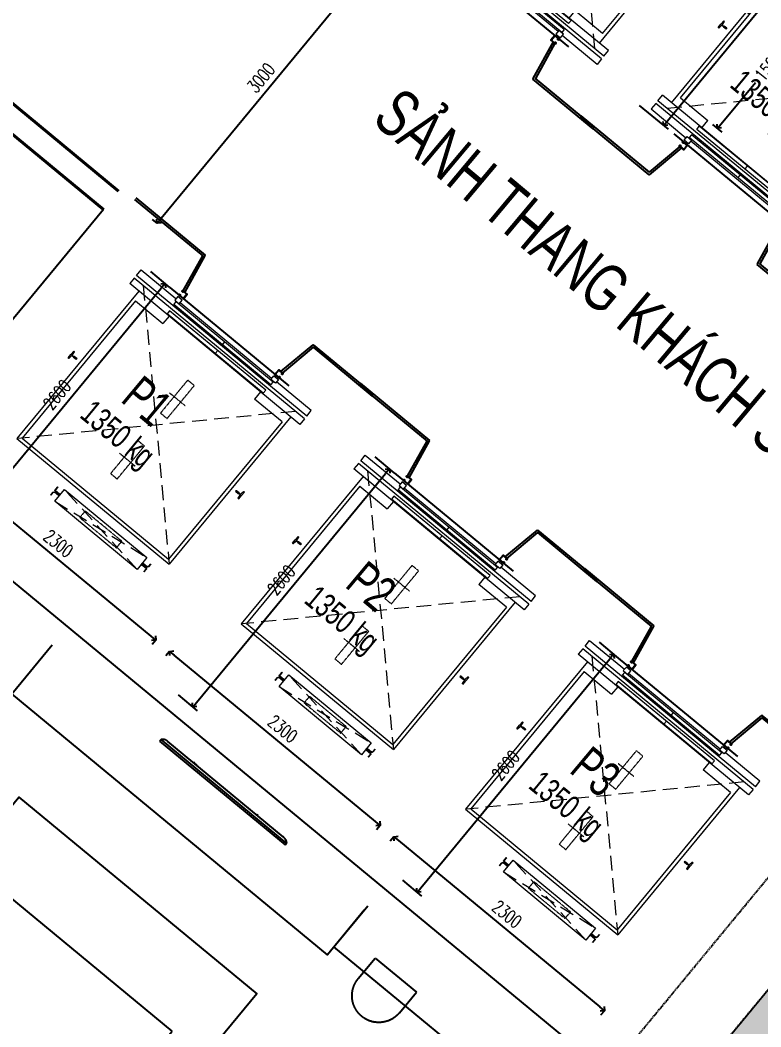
# Model space of a CAD drawing. Header units: millimetres. Extents: x -361611864 to 361244677, y -284134798 to 284403648.
# Drawn here: x -74664 to -68425, y 129588 to 138062 of the extents above; entities that cross this region are included whole.
import ezdxf
from ezdxf.enums import TextEntityAlignment as Align
from ezdxf.xclip import XClip

# ---------------------------------------------------------------- set-up
doc = ezdxf.new("R2010")
doc.units = ezdxf.units.MM
doc.header["$MEASUREMENT"] = 0
doc.header["$XCLIPFRAME"] = 0
doc.set_wipeout_variables(frame=1)
for name, pattern in [('HIDDEN', [0.375, 0.25, -0.125]), ('Xref_NT1+NT2_MBDV Cot vach_220729$0$CENTERX2', [4, 2.5, -0.5, 0.5, -0.5]), ('Xref_NT1+NT2_MBDV Cot vach_220729$0$HIDDEN', [0.375, 0.25, -0.125]), ('Xref_NT1+NT2_MBDV Cot vach_220729$0$PHANTOMX2', [5, 2.5, -0.5, 0.5, -0.5, 0.5, -0.5])]:
    doc.linetypes.add(name, pattern=pattern)
for name, color, linetype in [('A-DRAIN', 251, 'Continuous'), ('A-FURNITURE', 251, 'Continuous'), ('A-UNIT', 1, 'Continuous'), ('KT-Tuong', 1, 'Continuous'), ('Xref_NT1+NT2 Cot vach HIGH$0$KT-Text', 7, 'Continuous'), ('Xref_NT1+NT2_MBDV Cot vach_220729$0$ccu12-Thay', 7, 'Continuous'), ('Xref_NT1+NT2_MBDV Cot vach_220729$0$KT-Net manh', 139, 'Continuous'), ('Xref_NT1+NT2_MBDV Cot vach_220729$0$KT-Text', 7, 'Continuous'), ('Xref_NT1+NT2_MBDV Cot vach_220729$0$KT-Tuong', 1, 'Continuous'), ('Xref_ST_MBDV Cot vach 30.7.2022$0$KT-Text', 7, 'Continuous'), ('Xref_ST_MBDV Cot vach 30.7.2022$0$ST_MBDV Cot vach 220803$0$Xref_ST_MBDV Cot vach 30.7.2022$0$KT-Tuong', 1, 'Continuous')]:
    doc.layers.add(name, color=color, linetype=linetype)
for name, color, linetype, lineweight in [('KT-Kich thuoc', 159, 'Continuous', 18), ('KT-Net cat', 1, 'Continuous', 40), ('Xref_NT1+NT2_MBDV Cot vach_220729$0$KT-Noi that', 36, 'Continuous', 9)]:
    doc.layers.add(name, color=color, linetype=linetype, lineweight=lineweight)
doc.styles.add('Xref_NT1+NT2_MBDV Cot vach_220729$0$Arial', font='arial.ttf', dxfattribs={"width": 0.7})
doc.styles.add('Xref_NT1+NT2_MBDV Cot vach_220729$0$DIM', font='vnsimli.shx', dxfattribs={"width": 0.7})
doc.styles.add('Xref_NT1+NT2_MBDV Cot vach_220729$0$xref.N.Cot vach tang N2$0$DIM', font='vnsimli.shx', dxfattribs={"width": 0.7})
doc.dimstyles.new('Xref_NT1+NT2_MBDV Cot vach_220729$0$CCU 1-100 A1', dxfattribs={"dimscale": 100, "dimtxt": 2.2, "dimasz": 1, "dimexe": 1, "dimexo": 0, "dimgap": 1, "dimtad": 1, "dimdec": 0, "dimdsep": 46, "dimtxsty": 'Xref_NT1+NT2_MBDV Cot vach_220729$0$DIM', "dimblk1": 'Xref_NT1+NT2_MBDV Cot vach_220729$0$_ARCHTICK', "dimblk2": 'Xref_NT1+NT2_MBDV Cot vach_220729$0$_ARCHTICK', "dimsah": 1, "dimcen": 0, "dimdle": 1, "dimclrd": 256, "dimclre": 256, "dimclrt": 31, "dimadec": 0, "dimazin": 0, "dimtfac": 1, "dimtdec": 0, "dimtix": 1, "dimtmove": 2, "dimatfit": 3, "dimldrblk": 'Xref_NT1+NT2_MBDV Cot vach_220729$0$_ARCHTICK', "dimfxl": 8, "dimtolj": 1, "dimarcsym": 0})
doc.dimstyles.new('Xref_NT1+NT2_MBDV Cot vach_220729$0$xref.N.Cot vach tang N2$0$CCU 1-100 A1', dxfattribs={"dimscale": 100, "dimtxt": 2.2, "dimasz": 1, "dimexe": 1, "dimexo": 0, "dimgap": 1, "dimtad": 1, "dimdec": 0, "dimdsep": 46, "dimtxsty": 'Xref_NT1+NT2_MBDV Cot vach_220729$0$xref.N.Cot vach tang N2$0$DIM', "dimblk1": 'Xref_NT1+NT2_MBDV Cot vach_220729$0$xref.N.Cot vach tang N2$0$_ARCHTICK', "dimblk2": 'Xref_NT1+NT2_MBDV Cot vach_220729$0$xref.N.Cot vach tang N2$0$_ARCHTICK', "dimsah": 1, "dimcen": 0, "dimdle": 1, "dimclrd": 256, "dimclre": 256, "dimclrt": 31, "dimadec": 0, "dimazin": 0, "dimtfac": 1, "dimtdec": 0, "dimtix": 1, "dimtmove": 2, "dimatfit": 3, "dimldrblk": 'Xref_NT1+NT2_MBDV Cot vach_220729$0$xref.N.Cot vach tang N2$0$_ARCHTICK', "dimfxl": 8, "dimtolj": 1, "dimarcsym": 0})

# ---------------------------------------------------------------- blocks, each defined once
blk = doc.blocks.new('BEDH-1')
for p, q in [((475, 0), (-475, 0)), ((-475, 0), (-475, -1050)), ((-381.8, -27.7), (-381.8, -215.3)), ((-20.9, -27.7), (-381.8, -27.7)), ((-20.9, -169.6), (-20.9, -27.7)), ((379.8, -27.7), (52.1, -27.7)), ((52.1, -27.7), (52.1, -169.6)), ((379.8, -169.6), (379.8, -27.7)), ((475, -1050), (475, 0)), ((-162.6, -169.6), (-475, -498.4)), ((475, -169.6), (-162.6, -169.6)), ((-162.6, -169.6), (-162.6, -498.4)), ((-206.9, -215.3), (-381.8, -215.3)), ((-475, -498.4), (-162.6, -498.4)), ((-475, -1050), (475, -1050))]:
    blk.add_line(p, q)
blk = doc.blocks.new('weqwq333')
blk.add_wipeout([(790, 0), (790, 22.5), (747.1, 22.5), (747.5, 25), (747.1, 27.5), (996, 27.5), (996, 37.5), (931, 37.5), (931, 57.5), (1231.9, 57.5), (1249.7, 59.1), (1267, 63.8), (1278.5, 73.1), (1290, 82.5), (1290, 102.5), (-160, 102.5), (-160, 82.5), (-148.5, 73.1), (-137, 63.8), (-119.7, 59.1), (-101.9, 57.5), (199, 57.5), (199, 37.5), (134, 37.5), (134, 27.5), (382.9, 27.5), (382.9, 22.5), (340, 22.5), (340, 0)]).dxf.layer = 'A-DRAIN'
at = {"layer": 'A-DRAIN'}
for p, q in [((-160, 102.5), (-160, 82.5)), ((1290, 102.5), (-160, 102.5)), ((-160, 102.5), (-160, 82.5)), ((1290, 82.5), (1290, 102.5)), ((1290, 82.5), (1290, 102.5)), ((-160, 82.5), (1290, 82.5)), ((-137, 63.8), (-160, 82.5)), ((-101.9, 57.5), (1231.9, 57.5)), ((1267, 63.8), (1290, 82.5))]:
    blk.add_line(p, q, dxfattribs=at)
for points in [[(134, 37.5), (996, 37.5), (996, 27.5), (134, 27.5)], [(199, 57.5), (229, 57.5), (229, 37.5), (199, 37.5)], [(340, 22.5), (790, 22.5), (790, 0), (340, 0)], [(931, 57.5), (901, 57.5), (901, 37.5), (931, 37.5)]]:
    blk.add_lwpolyline(points, close=True, dxfattribs=at)
for centre, radius, start, end in [((-101.9, 157.5), 100, 249.44395, 270), ((390, 25), 7.5, 160.52878, 199.47122), ((390, 25), 7.5, 340.52878, 19.47122), ((740, 25), 7.5, 160.52878, 199.47122), ((740, 25), 7.5, 340.52878, 19.47122), ((1231.9, 157.5), 100, 270, 290.55605)]:
    blk.add_arc(centre, radius, start, end, dxfattribs=at)
blk = doc.blocks.new('CH1')
for p, q in [((-199.2, -400.6), (-199.2, -600.6)), ((200.8, -400.6), (200.8, -600.6)), ((-199.2, -600.6), (200.8, -600.6))]:
    blk.add_line(p, q)
blk.add_arc((0.8, -400), 200, 0.18485, 180.18485)
blk = doc.blocks.new('Hotel Module')
at = {"layer": 'A-FURNITURE', "elevation": 0}
for points in [[(199.6, -7650), (684.6, -7650), (684.8, -4200), (84.8, -4200), (85, -7650)], [(3118.3, -5150), (3118.3, -4800), (1318.3, -4800), (1318.3, -7400), (3118.3, -7400), (3118.3, -7050)]]:
    blk.add_lwpolyline(points, dxfattribs=at)
blk.add_lwpolyline([(600, -7650), (85, -7650), (85, -9800), (600, -9800)], close=True, dxfattribs=at)
at = {"layer": 'A-FURNITURE'}
for name, p, xscale, yscale, zscale, rotation in [('BEDH-1', (4115.2, -6100, 0), -2.000000000000002, 2.000000000000002, 2.000000000000002, 269.9996115246304), ('CH1', (1126.4, -8201.7, 0), 1.125005854937063, 1.125005854937063, 1.125005854937063, 270.0000001839287)]:
    blk.add_blockref(name, p, dxfattribs=dict(at, xscale=xscale, yscale=yscale, zscale=zscale, rotation=rotation))
at = {"layer": 'A-FURNITURE', "xscale": -0.9450000000000008, "yscale": 0.9450000000000008, "zscale": 0.9450000000000012, "rotation": 269.997740805419}
blk.add_blockref('weqwq333', (102.8, -6633.9, 0), dxfattribs=at)
at = {"layer": 'KT-Net cat'}
blk.add_line((85, -2500, 0), (85, -10100, 0), dxfattribs=at)
blk = doc.blocks.new('Xref_NT1+NT2_MBDV Cot vach_220729$0$xref.N.Cot vach tang N2$0$_Open90')
at = {"color": 0, "linetype": 'ByBlock', "lineweight": -2}
for p, q in [((0, 0), (-1, 0)), ((-0.5, 0.5), (0, 0)), ((0, 0), (-0.5, -0.5))]:
    blk.add_line(p, q, dxfattribs=at)
blk = doc.blocks.new('*D115')
at = {"layer": 'Defpoints', "color": 5, "transparency": 16777216}
for p, q in [((-71516.3, 131188.4), (-71548.2, 131149.8)), ((-71477.8, 131156.5), (-69781.5, 129755.6)), ((-69742.9, 129723.8), (-69774.8, 129685.2))]:
    blk.add_line(p, q, dxfattribs=at)
at = {"layer": 'Defpoints', "color": 0, "transparency": 16777216}
for p in [(-71516.3, 131188.4, 0), (-69742.9, 129723.8, 0), (-69742.9, 129723.8)]:
    blk.add_point(p, dxfattribs=at)
at = {"layer": 'Defpoints', "color": 5, "transparency": 16777216, "xscale": 50, "yscale": 50, "zscale": 50}
for p, rotation in [((-71516.3, 131188.4), 140.448826736615), ((-69742.9, 129723.8), 320.448826736615)]:
    blk.add_blockref('Xref_NT1+NT2_MBDV Cot vach_220729$0$xref.N.Cot vach tang N2$0$_Open90', p, dxfattribs=dict(at, rotation=rotation))
at = {"layer": 'Defpoints', "color": 5, "transparency": 16777216, "insert": (-70562.8, 130537), "char_height": 110, "attachment_point": 5, "rotation": 320.44883, "style": 'Xref_NT1+NT2_MBDV Cot vach_220729$0$xref.N.Cot vach tang N2$0$DIM'}
blk.add_mtext('\\A1;2300', dxfattribs=at)
blk = doc.blocks.new('Xref_NT1+NT2_MBDV Cot vach_220729$0$xref.N.Cot vach tang N2$0$_ARCHTICK')
at = {"color": 0, "linetype": 'ByBlock', "const_width": 0.15}
blk.add_lwpolyline([(-0.5, -0.5), (0.5, 0.5)], dxfattribs=at)
blk = doc.blocks.new('*D116')
at = {"layer": 'Defpoints', "color": 5, "transparency": 16777216}
for p, q in [((-73405.4, 132748.4), (-73437.3, 132709.9)), ((-71670.6, 131315.7), (-73366.9, 132716.6)), ((-71632, 131283.9), (-71663.8, 131245.3))]:
    blk.add_line(p, q, dxfattribs=at)
at = {"layer": 'Defpoints', "color": 0, "transparency": 16777216}
for p in [(-73405.4, 132748.4, 0), (-73405.4, 132748.4), (-71632, 131283.9, 0)]:
    blk.add_point(p, dxfattribs=at)
at = {"layer": 'Defpoints', "color": 5, "transparency": 16777216, "xscale": 50, "yscale": 50, "zscale": 50}
for p, rotation in [((-73405.4, 132748.4), 140.4488267372095), ((-71632, 131283.9), 320.4488267372095)]:
    blk.add_blockref('Xref_NT1+NT2_MBDV Cot vach_220729$0$xref.N.Cot vach tang N2$0$_Open90', p, dxfattribs=dict(at, rotation=rotation))
at = {"layer": 'Defpoints', "color": 5, "transparency": 16777216, "insert": (-72451.9, 132097.1), "char_height": 110, "attachment_point": 5, "rotation": 320.44883, "style": 'Xref_NT1+NT2_MBDV Cot vach_220729$0$xref.N.Cot vach tang N2$0$DIM'}
blk.add_mtext('\\A1;2300', dxfattribs=at)
blk = doc.blocks.new('*D117')
at = {"layer": 'Defpoints', "color": 5, "transparency": 16777216}
for p, q in [((-75294.5, 134308.5), (-75326.4, 134270)), ((-73559.6, 132875.8), (-75256, 134276.7)), ((-73521.1, 132844), (-73552.9, 132805.4))]:
    blk.add_line(p, q, dxfattribs=at)
at = {"layer": 'Defpoints', "color": 0, "transparency": 16777216}
for p in [(-75294.5, 134308.5, 0), (-75294.5, 134308.5), (-73521.1, 132844, 0)]:
    blk.add_point(p, dxfattribs=at)
at = {"layer": 'Defpoints', "color": 5, "transparency": 16777216, "xscale": 50, "yscale": 50, "zscale": 50}
for p, rotation in [((-75294.5, 134308.5), 140.4488267357291), ((-73521.1, 132844), 320.4488267357291)]:
    blk.add_blockref('Xref_NT1+NT2_MBDV Cot vach_220729$0$xref.N.Cot vach tang N2$0$_Open90', p, dxfattribs=dict(at, rotation=rotation))
at = {"layer": 'Defpoints', "color": 5, "transparency": 16777216, "insert": (-74340.9, 133657.2), "char_height": 110, "attachment_point": 5, "rotation": 320.44883, "style": 'Xref_NT1+NT2_MBDV Cot vach_220729$0$xref.N.Cot vach tang N2$0$DIM'}
blk.add_mtext('\\A1;2300', dxfattribs=at)
blk = doc.blocks.new('*D118')
at = {"layer": 'Defpoints', "color": 5, "transparency": 16777216}
for p, q in [((-69788, 132825.9), (-69626.7, 132692.7)), ((-71289, 130758.4), (-69697.1, 132686)), ((-71443.6, 130821.2), (-71282.3, 130688))]:
    blk.add_line(p, q, dxfattribs=at)
at = {"layer": 'Defpoints', "color": 0, "transparency": 16777216}
for p in [(-69788, 132825.9, 0), (-69665.3, 132724.6), (-71443.6, 130821.2, 0)]:
    blk.add_point(p, dxfattribs=at)
at = {"layer": 'Defpoints', "color": 5, "transparency": 16777216, "xscale": 50, "yscale": 50, "zscale": 50}
for p, rotation in [((-69665.3, 132724.6), 50.44882673717395), ((-71320.8, 130719.8), 230.4488267371739)]:
    blk.add_blockref('Xref_NT1+NT2_MBDV Cot vach_220729$0$xref.N.Cot vach tang N2$0$_Open90', p, dxfattribs=dict(at, rotation=rotation))
at = {"layer": 'Defpoints', "color": 5, "transparency": 16777216, "insert": (-70574, 131789), "char_height": 110, "attachment_point": 5, "rotation": 50.44883, "style": 'Xref_NT1+NT2_MBDV Cot vach_220729$0$xref.N.Cot vach tang N2$0$DIM'}
blk.add_mtext('\\A1;2600', dxfattribs=at)
blk = doc.blocks.new('*D119')
at = {"layer": 'Defpoints', "color": 5, "transparency": 16777216}
for p, q in [((-71677.1, 134386), (-71515.8, 134252.8)), ((-73178.1, 132318.4), (-71586.2, 134246.1)), ((-73332.7, 132381.3), (-73171.4, 132248.1))]:
    blk.add_line(p, q, dxfattribs=at)
at = {"layer": 'Defpoints', "color": 0, "transparency": 16777216}
for p in [(-71677.1, 134386, 0), (-71554.3, 134284.6), (-73332.7, 132381.3, 0)]:
    blk.add_point(p, dxfattribs=at)
at = {"layer": 'Defpoints', "color": 5, "transparency": 16777216, "xscale": 50, "yscale": 50, "zscale": 50}
for p, rotation in [((-71554.3, 134284.6), 50.44882673717395), ((-73209.9, 132279.9), 230.4488267371739)]:
    blk.add_blockref('Xref_NT1+NT2_MBDV Cot vach_220729$0$xref.N.Cot vach tang N2$0$_Open90', p, dxfattribs=dict(at, rotation=rotation))
at = {"layer": 'Defpoints', "color": 5, "transparency": 16777216, "insert": (-72463.1, 133349.1), "char_height": 110, "attachment_point": 5, "rotation": 50.44883, "style": 'Xref_NT1+NT2_MBDV Cot vach_220729$0$xref.N.Cot vach tang N2$0$DIM'}
blk.add_mtext('\\A1;2600', dxfattribs=at)
blk = doc.blocks.new('*D120')
at = {"layer": 'Defpoints', "color": 5, "transparency": 16777216}
for p, q in [((-73566.2, 135946.1, 0), (-73404.9, 135812.9, 0)), ((-75067.2, 133878.5, 0), (-73475.3, 135806.2, 0)), ((-75221.8, 133941.4, 0), (-75060.5, 133808.1, 0))]:
    blk.add_line(p, q, dxfattribs=at)
at = {"layer": 'Defpoints', "color": 0, "transparency": 16777216}
for p in [(-73566.2, 135946.1, 0), (-73443.4, 135844.7, 0), (-75221.8, 133941.4)]:
    blk.add_point(p, dxfattribs=at)
at = {"layer": 'Defpoints', "color": 5, "transparency": 16777216, "xscale": 50, "yscale": 50, "zscale": 50}
for p, rotation in [((-73443.4, 135844.7, 0), 50.44882673717395), ((-75099, 133840, 0), 230.4488267371739)]:
    blk.add_blockref('Xref_NT1+NT2_MBDV Cot vach_220729$0$xref.N.Cot vach tang N2$0$_Open90', p, dxfattribs=dict(at, rotation=rotation))
at = {"layer": 'Defpoints', "color": 5, "transparency": 16777216, "insert": (-74352.2, 134909.2, 0), "char_height": 110, "attachment_point": 5, "rotation": 50.44883, "style": 'Xref_NT1+NT2_MBDV Cot vach_220729$0$xref.N.Cot vach tang N2$0$DIM'}
blk.add_mtext('\\A1;2600', dxfattribs=at)
blk = doc.blocks.new('*D125')
at = {"layer": 'Defpoints', "color": 5, "transparency": 16777216}
for p, q in [((-67793.8, 139349.7, 0), (-67549.6, 139148, 0)), ((-69211.9, 137213.7, 0), (-67620, 139141.3, 0)), ((-69449.4, 137344.9, 0), (-69205.2, 137143.3, 0))]:
    blk.add_line(p, q, dxfattribs=at)
at = {"layer": 'Defpoints', "color": 0, "transparency": 16777216}
for p in [(-67793.8, 139349.7, 0), (-67588.2, 139179.8, 0), (-69449.4, 137344.9, 0)]:
    blk.add_point(p, dxfattribs=at)
at = {"layer": 'Defpoints', "color": 5, "transparency": 16777216, "xscale": 50, "yscale": 50, "zscale": 50}
for p, rotation in [((-67588.2, 139179.8, 0), 50.44882673722086), ((-69243.8, 137175.1, 0), 230.4488267372209)]:
    blk.add_blockref('Xref_NT1+NT2_MBDV Cot vach_220729$0$xref.N.Cot vach tang N2$0$_Open90', p, dxfattribs=dict(at, rotation=rotation))
at = {"layer": 'Defpoints', "color": 5, "transparency": 16777216, "insert": (-68496.9, 138244.3, 0), "char_height": 110, "attachment_point": 5, "rotation": 50.44883, "style": 'Xref_NT1+NT2_MBDV Cot vach_220729$0$xref.N.Cot vach tang N2$0$DIM'}
blk.add_mtext('\\A1;2600', dxfattribs=at)
blk = doc.blocks.new('Xref_NT1+NT2_MBDV Cot vach_220729$0$_Open90')
at = {"color": 0, "linetype": 'ByBlock', "lineweight": -2}
for p, q in [((0, 0), (-1, 0)), ((-0.5, 0.5), (0, 0)), ((0, 0), (-0.5, -0.5))]:
    blk.add_line(p, q, dxfattribs=at)
blk = doc.blocks.new('*D106')
at = {"layer": 'Defpoints', "color": 5, "transparency": 16777216}
for p, q in [((2154, 2626.2), (2047.1, 2714.5)), ((2053.8, 2644.1), (1677, 2187.8)), ((1162.3, 1564.6), (1449.9, 1912.8)), ((1170.3, 1493.2), (1091.9, 1557.9))]:
    blk.add_line(p, q, dxfattribs=at)
at = {"layer": 'Defpoints', "color": 0, "transparency": 16777216}
for p in [(2154, 2626.2, 0), (1130.5, 1526.1), (1170.3, 1493.2, 0)]:
    blk.add_point(p, dxfattribs=at)
at = {"layer": 'Defpoints', "color": 5, "transparency": 16777216, "xscale": 50, "yscale": 50, "zscale": 50}
for p, rotation in [((2085.6, 2682.6), 50.44882673748346), ((1130.5, 1526.1), 230.4488267374834)]:
    blk.add_blockref('Xref_NT1+NT2_MBDV Cot vach_220729$0$_Open90', p, dxfattribs=dict(at, rotation=rotation))
at = {"layer": 'Defpoints', "color": 5, "transparency": 16777216, "insert": (1563.4, 2050.3), "char_height": 110, "attachment_point": 5, "rotation": 50.44883, "style": 'Xref_NT1+NT2_MBDV Cot vach_220729$0$DIM'}
blk.add_mtext('\\A1;1500', dxfattribs=at)
blk = doc.blocks.new('Xref_NT1+NT2_MBDV Cot vach_220729$0$_ARCHTICK')
at = {"color": 0, "linetype": 'ByBlock', "const_width": 0.15}
blk.add_lwpolyline([(-0.5, -0.5), (0.5, 0.5)], dxfattribs=at)
blk = doc.blocks.new('*D107')
at = {"layer": 'Defpoints', "color": 5, "transparency": 16777216}
for p, q in [((1679.1, 2825.1), (1602, 2731.7)), ((1672.4, 2738.4), (2113.2, 2374.4)), ((2829, 1783.3), (2388.2, 2147.3)), ((2912.8, 1806.2), (2835.7, 1712.9))]:
    blk.add_line(p, q, dxfattribs=at)
at = {"layer": 'Defpoints', "color": 0, "transparency": 16777216}
for p in [(1679.1, 2825.1, 0), (2912.8, 1806.2, 0), (2867.5, 1751.4)]:
    blk.add_point(p, dxfattribs=at)
at = {"layer": 'Defpoints', "color": 5, "transparency": 16777216, "xscale": 50, "yscale": 50, "zscale": 50}
for p, rotation in [((1633.8, 2770.2), 140.4488267374835), ((2867.5, 1751.4), 320.4488267374835)]:
    blk.add_blockref('Xref_NT1+NT2_MBDV Cot vach_220729$0$_Open90', p, dxfattribs=dict(at, rotation=rotation))
at = {"layer": 'Defpoints', "color": 5, "transparency": 16777216, "insert": (2250.7, 2260.8), "char_height": 110, "attachment_point": 5, "rotation": 320.44883, "style": 'Xref_NT1+NT2_MBDV Cot vach_220729$0$DIM'}
blk.add_mtext('\\A1;1600', dxfattribs=at)
blk = doc.blocks.new('*D158')
at = {"layer": 'Defpoints', "color": 5, "transparency": 16777216}
for p, q in [((-71598.7, 138666), (-71637.3, 138697.8)), ((-71630.5, 138627.4), (-73477.2, 136391.4)), ((-73509, 136352.8), (-73547.6, 136384.6))]:
    blk.add_line(p, q, dxfattribs=at)
at = {"layer": 'Defpoints', "color": 0, "transparency": 16777216}
for p in [(-71598.7, 138666, 0), (-73509, 136352.8, 0), (-73509, 136352.8)]:
    blk.add_point(p, dxfattribs=at)
at = {"layer": 'Defpoints', "color": 5, "transparency": 16777216, "xscale": 50, "yscale": 50, "zscale": 50}
for p, rotation in [((-71598.7, 138666), 50.448826737216), ((-73509, 136352.8), 230.448826737216)]:
    blk.add_blockref('Xref_NT1+NT2_MBDV Cot vach_220729$0$xref.N.Cot vach tang N2$0$_Open90', p, dxfattribs=dict(at, rotation=rotation))
at = {"layer": 'Defpoints', "color": 5, "transparency": 16777216, "insert": (-72634.8, 137576.2), "char_height": 110, "attachment_point": 5, "rotation": 50.44883, "style": 'Xref_NT1+NT2_MBDV Cot vach_220729$0$xref.N.Cot vach tang N2$0$DIM'}
blk.add_mtext('\\A1;3000', dxfattribs=at)
blk = doc.blocks.new('STTT')
at = {"layer": 'Xref_NT1+NT2_MBDV Cot vach_220729$0$KT-Text', "style": 'Xref_NT1+NT2_MBDV Cot vach_220729$0$Arial', "width": 0.7}
for p in [(-84042.5, 98363.8, 0), (-89516.6, 95582.8, 0), (-87627.5, 94022.8, 0), (-85738.4, 92462.7, 0)]:
    blk.add_text('1350 kg', height=200, rotation=320.44883, dxfattribs=at).set_placement(p, align=Align.CENTER)
at = {"layer": 'Xref_NT1+NT2_MBDV Cot vach_220729$0$KT-Text', "extrusion": (2.27976e-08, 7.84266e-08, 1), "style": 'Xref_NT1+NT2_MBDV Cot vach_220729$0$Arial', "oblique": 360, "width": 0.7}
for s, p in [('P1', (-89303.5, 95821.6, 0)), ('P2', (-87414.4, 94261.5)), ('P3', (-85525.3, 92701.4))]:
    blk.add_text(s, height=300, rotation=320, dxfattribs=at).set_placement(p, align=Align.CENTER)
blk = doc.blocks.new('STTT2')
at = {"layer": 'Xref_ST_MBDV Cot vach 30.7.2022$0$KT-Text'}
blk.add_blockref('STTT', (0, 0), dxfattribs=at)
blk = doc.blocks.new('ĂERWER')
at = {"layer": 'Xref_ST_MBDV Cot vach 30.7.2022$0$KT-Text'}
blk.add_blockref('STTT2', (0, 0), dxfattribs=at)
blk = doc.blocks.new('trucktnuoctang36')
at = {"layer": 'KT-Net cat'}
for p, q in [((-2190.6, -1066.3, 0), (-494.3, -2467.2, 0)), ((-2163.7, -1347.8, 0), (-621.6, -2621.4, 0))]:
    blk.add_line(p, q, dxfattribs=at)
at = {"layer": 'KT-Tuong', "ltscale": 0.5}
blk.add_line((-621.6, -2621.4, 0), (-2468.1, -4857.3, 0), dxfattribs=at)
at = {"layer": 'KT-Tuong'}
blk.add_line((3621.8, -9887.2, 0), (-4164.7, -3456.8, 0), dxfattribs=at)
blk = doc.blocks.new('A$C4DAF2025')
at = {"layer": 'Xref_NT1+NT2_MBDV Cot vach_220729$0$KT-Net manh'}
for p, q in [((-31.8, 1617, 0), (552.4, 1134.5, 0)), ((-20.4, 1630.9, 0), (554.5, 1156.1, 0)), ((762.6, 1479.7, 0), (1765, 651.9, 0)), ((813.5, 1372.8, 0), (554.5, 1156.1, 0)), ((827.7, 1361.1, 0), (556.7, 1134.9, 0)), ((552.4, 1134.5, 0), (554.3, 1136.8, 0)), ((554.3, 1136.8, 0), (556.7, 1134.9, 0)), ((1636.2, 693.4, 0), (1465.3, 384.5, 0)), ((1650.4, 681.7, 0), (1486.6, 386.4, 0)), ((1467.6, 382.6, 0), (1465.3, 384.5, 0)), ((1465.7, 380.3, 0), (1467.6, 382.6, 0)), ((1972.9, -38.6, 0), (1465.7, 380.3, 0)), ((1984.4, -24.7, 0), (1486.6, 386.4, 0))]:
    blk.add_line(p, q, dxfattribs=at)
at = {"layer": 'Xref_NT1+NT2_MBDV Cot vach_220729$0$KT-Net manh', "ltscale": 2, "elevation": 0}
for points in [[(833.3, 1408.3), (839.7, 1416), (878.3, 1384.2), (846.4, 1345.7), (807.9, 1377.5), (814.2, 1385.2), (821.9, 1378.8), (820.9, 1377.6), (814.4, 1382.9), (810.1, 1377.7), (846.2, 1347.9), (876, 1384), (839.9, 1413.8), (835.6, 1408.5), (842.1, 1403.2), (841, 1402)], [(1681.5, 707.9), (1687.9, 715.6), (1649.3, 747.4), (1617.5, 708.9), (1656, 677), (1662.4, 684.8), (1654.7, 691.1), (1653.7, 689.9), (1660.1, 684.5), (1655.8, 679.3), (1619.7, 709.1), (1649.5, 745.2), (1685.6, 715.4), (1681.3, 710.1), (1674.8, 715.5), (1673.8, 714.3)]]:
    blk.add_lwpolyline(points, close=True, dxfattribs=at)
at = {"layer": 'Xref_NT1+NT2_MBDV Cot vach_220729$0$KT-Net manh', "const_width": 2, "elevation": 0}
for points in [[(554.3, 1136.8), (554.5, 1156.1)], [(1467.6, 382.6), (1486.6, 386.4)]]:
    blk.add_lwpolyline(points, dxfattribs=at)
at = {"layer": 'Xref_NT1+NT2_MBDV Cot vach_220729$0$KT-Noi that', "linetype": 'Continuous', "ltscale": 2}
for p, q in [((744, 1741.5), (1769.2, 2982.9)), ((1769.2, 2982.9), (3050.7, 1924.6)), ((818.9, 1783.4), (1774, 2940)), ((1774, 2940), (3007.7, 1921.2)), ((2025.5, 683.2), (3050.7, 1924.6)), ((2052.6, 764.6), (3007.7, 1921.2)), ((629.5, 1758.3), (667.7, 1804.5)), ((2101.9, 620.1), (667.7, 1804.5)), ((818.9, 1783.4), (1050.2, 1592.4)), ((610.4, 1735.1), (572.2, 1688.9)), ((2044.5, 550.7), (610.4, 1735.1)), ((2063.6, 573.9), (629.5, 1758.3)), ((572.2, 1688.9), (865.2, 1446.9)), ((955.8, 1517.3), (977.4, 1543.5)), ((1787, 874.9), (977.4, 1543.5)), ((999.2, 1530.7), (1050.2, 1592.4)), ((911.8, 1471.9), (892.5, 1448.6)), ((1709.9, 773.6), (892.5, 1448.6)), ((1729.1, 797), (911.8, 1471.9)), ((1765.4, 848.7), (955.8, 1517.3)), ((1678, 782.1), (906.9, 1418.9)), ((1382.2, 1209.2), (1360.6, 1183)), ((1320.5, 1134.4), (1301.2, 1111.1)), ((1770.3, 893.9), (1821.2, 955.6)), ((2052.6, 764.6), (1821.2, 955.6)), ((1765.4, 848.7), (1787, 874.9)), ((1729.1, 797), (1709.9, 773.6)), ((2006.3, 504.5), (1713.3, 746.4)), ((2063.6, 573.9), (2101.9, 620.1)), ((2044.5, 550.7), (2006.3, 504.5))]:
    blk.add_line(p, q, dxfattribs=at)
at = {"layer": 'Xref_NT1+NT2_MBDV Cot vach_220729$0$KT-Noi that', "linetype": 'Xref_NT1+NT2_MBDV Cot vach_220729$0$HIDDEN', "ltscale": 500}
for p, q in [((1987.3, 636.9), (1769.2, 2982.9)), ((2347.7, 2771), (2958.9, 2097.7)), ((3041.7, 2197.9), (2265, 2670.7)), ((705.8, 1695.2), (3050.7, 1924.6))]:
    blk.add_line(p, q, dxfattribs=at)
at = {"layer": 'Xref_NT1+NT2_MBDV Cot vach_220729$0$KT-Noi that', "linetype": 'Continuous'}
for p, q in [((2232.4, 2725.5), (2250.9, 2748)), ((2234.9, 2723.5), (2232.4, 2725.5)), ((2234.9, 2723.5), (2253.4, 2745.9)), ((2296.3, 2718.5), (2262.1, 2746.8)), ((2298.4, 2721), (2264.1, 2749.2)), ((2287.8, 2792.6), (2269.3, 2770.2)), ((2304.8, 2728.7), (2270.5, 2756.9)), ((2290.3, 2790.6), (2271.7, 2768.1)), ((2306.8, 2731.1), (2272.6, 2759.4)), ((2290.3, 2790.6), (2287.8, 2792.6)), ((2305.2, 2724.4), (2302.6, 2721.4)), ((2307.6, 2722.4), (2305.1, 2719.3)), ((1135.8, 2374.4), (1159.6, 2403.4)), ((1139.6, 2371.3), (1135.8, 2374.4)), ((1143.8, 2371.7), (1165, 2392.4)), ((1183.5, 2432.3), (1159.6, 2403.4)), ((1179.8, 2384), (1169.2, 2392.8)), ((1187.8, 2424.9), (1171.4, 2400.2)), ((1182.4, 2387.2), (1171.8, 2396)), ((1203.5, 2360.7), (1181.1, 2379.1)), ((1187.4, 2429.1), (1183.5, 2432.3)), ((1209.9, 2368.4), (1187.5, 2386.8)), ((1204.9, 2360.8), (1207.4, 2363.9)), ((1210, 2367), (1207.4, 2363.9)), ((3001.6, 2149.3), (2999, 2146.2)), ((2999.9, 2137.5), (3034.1, 2109.2)), ((3004, 2147.3), (3001.5, 2144.2)), ((3001.9, 2140), (3036.1, 2111.7)), ((3008.3, 2147.7), (3042.5, 2119.4)), ((3010.3, 2150.1), (3044.5, 2121.9)), ((3071.8, 2145.1), (3053.3, 2122.7)), ((3074.3, 2143.1), (3055.7, 2120.7)), ((3016.4, 2078.1), (3034.9, 2100.5)), ((3018.9, 2076), (3037.4, 2098.5)), ((2546.5, 1252.8), (2549.1, 1255.9)), ((2546.7, 1251.4), (2569, 1232.9)), ((2551.6, 1259), (2549.1, 1255.9)), ((2553, 1259.1), (2575.4, 1240.7)), ((2568.8, 1194.9), (2585.1, 1219.6)), ((2569.2, 1190.7), (2573, 1187.5)), ((2573, 1187.5), (2596.9, 1216.4)), ((2574.1, 1232.6), (2584.7, 1223.8)), ((2576.7, 1235.8), (2587.3, 1227)), ((2612.7, 1248.1), (2591.6, 1227.4)), ((2620.8, 1245.3), (2596.9, 1216.4)), ((2616.9, 1248.5), (2620.8, 1245.3))]:
    blk.add_line(p, q, dxfattribs=at)
at = {"layer": 'Xref_NT1+NT2_MBDV Cot vach_220729$0$KT-Noi that', "linetype": 'Xref_NT1+NT2_MBDV Cot vach_220729$0$CENTERX2'}
for p, q in [((2053.9, 2157.7), (2184.5, 2049.8)), ((1633.7, 1648.8), (1764.2, 1540.9))]:
    blk.add_line(p, q, dxfattribs=at)
at = {"layer": 'Xref_NT1+NT2_MBDV Cot vach_220729$0$KT-Noi that', "linetype": 'Continuous', "ltscale": 2}
for points in [[(2347.7, 2771), (2265, 2670.7), (2958.9, 2097.7), (3041.7, 2197.9)], [(849.3, 1427.6), (874.7, 1458.4), (913.3, 1426.6), (887.8, 1395.8)], [(1697.4, 727.2), (1722.9, 758), (1684.3, 789.8), (1658.9, 759)]]:
    blk.add_lwpolyline(points, close=True, dxfattribs=at)
at = {"layer": 'Xref_NT1+NT2_MBDV Cot vach_220729$0$KT-Noi that', "linetype": 'Xref_NT1+NT2_MBDV Cot vach_220729$0$PHANTOMX2'}
for points in [[(2522, 2589.4), (2830.5, 2334.7), (2784.6, 2279.2), (2476.2, 2533.9)], [(2207.1, 2264.6), (2262.6, 2218.8), (2033.4, 1941.2), (1977.9, 1987)], [(1786.8, 1755.7), (1842.3, 1709.9), (1613.1, 1432.3), (1557.6, 1478.1)]]:
    blk.add_lwpolyline(points, close=True, dxfattribs=at)
at = {"layer": 'Xref_NT1+NT2_MBDV Cot vach_220729$0$KT-Noi that', "linetype": 'Continuous'}
for centre, radius, start, end in [((2258.2, 2742), 9.4, 50.44883, 140.44883), ((2258.2, 2742), 6.2, 50.44883, 140.44883), ((2276.5, 2764.2), 9.4, 140.44883, 230.44883), ((2276.5, 2764.2), 6.2, 140.44883, 230.44883), ((2300.3, 2723.3), 6.2, 230.44883, 320.44883), ((2300.3, 2723.3), 3, 230.44883, 320.44883), ((2302.8, 2726.4), 3, 320.44883, 50.44883), ((2302.8, 2726.4), 6.2, 320.44883, 50.44883), ((1167.3, 2390.5), 3, 50.44883, 140.44883), ((1173.7, 2398.3), 3, 140.44883, 230.44883), ((1176, 2380.4), 5.25, 346.11855, 43.76611), ((1185.3, 2391.6), 5.25, 237.13154, 294.77911), ((1185.5, 2426.8), 3, 320.44883, 50.44883), ((1141.5, 2373.6), 3, 230.44883, 320.44883), ((1204.1, 2361.4), 1, 230.44883, 320.44883), ((1209.2, 2367.6), 1, 320.44883, 50.44883), ((3003.8, 2142.3), 6.2, 140.44883, 230.44883), ((3003.8, 2142.3), 3, 140.44883, 230.44883), ((3006.4, 2145.4), 6.2, 50.44883, 140.44883), ((3006.4, 2145.4), 3, 50.44883, 140.44883), ((3048.5, 2126.7), 9.4, 230.44883, 320.44883), ((3048.5, 2126.7), 6.2, 230.44883, 320.44883), ((3030.1, 2104.4), 6.2, 320.44883, 50.44883), ((3030.1, 2104.4), 9.4, 320.44883, 50.44883), ((2547.3, 1252.2), 1, 140.44883, 230.44883), ((2552.4, 1258.3), 1, 50.44883, 140.44883), ((2571.1, 1193), 3, 140.44883, 230.44883), ((2571.2, 1228.2), 5.25, 57.13154, 114.77911), ((2580.5, 1239.4), 5.25, 166.11855, 223.76611), ((2582.8, 1221.5), 3, 320.44883, 50.44883), ((2589.2, 1229.3), 3, 230.44883, 320.44883), ((2615, 1246.2), 3, 50.44883, 140.44883)]:
    blk.add_arc(centre, radius, start, end, dxfattribs=at)
at = {"layer": 'Defpoints', "color": 5}
for base, p1, p2, angle, picture, middle in [((2867.5, 1751.4, 0), (1679.1, 2825.1), (2912.8, 1806.2), 140.44883, '*D107', (2250.7, 2260.8, 0)), ((1130.5, 1526.1, 0), (2154, 2626.2), (1170.3, 1493.2), 230.44883, '*D106', (1563.4, 2050.3, 0))]:
    dim = blk.add_linear_dim(base=base, p1=p1, p2=p2, angle=angle, dimstyle='Xref_NT1+NT2_MBDV Cot vach_220729$0$CCU 1-100 A1', override={"dimscale": 50, "dimblk1": 'Xref_NT1+NT2_MBDV Cot vach_220729$0$_Open90', "dimblk2": 'Xref_NT1+NT2_MBDV Cot vach_220729$0$_Open90', "dimclrd": 5, "dimclre": 5, "dimclrt": 5, "dimlwd": 65535, "dimlwe": 65535}, dxfattribs=at)
    dim.commit()
    dim.dimension.update_dxf_attribs({"geometry": picture, "text_midpoint": middle, "dimtype": 128})

msp = doc.modelspace()

# ---------------------------------------------------------------- linework, layer by layer
at = {"layer": 'Xref_NT1+NT2_MBDV Cot vach_220729$0$KT-Tuong', "ltscale": 0.5}
for p, q in [((-73836.7, 136623.4, 0), (-75376.9, 137896)), ((-73963.8, 136469.6, 0), (-75504.3, 137741.8, 0))]:
    msp.add_line(p, q, dxfattribs=at)

# ---------------------------------------------------------------- block references
at = {"layer": 'Xref_ST_MBDV Cot vach 30.7.2022$0$ST_MBDV Cot vach 220803$0$Xref_ST_MBDV Cot vach 30.7.2022$0$KT-Tuong'}
for p in [(-71810.8, 137185.5, 0), (-69921.7, 135625.4, 0)]:
    msp.add_blockref('A$C4DAF2025', p, dxfattribs=at)

# ---------------------------------------------------------------- texts
at = {"layer": 'Xref_NT1+NT2_MBDV Cot vach_220729$0$KT-Text', "extrusion": (-2.60739e-08, 7.73991e-08, 1), "style": 'Xref_NT1+NT2_MBDV Cot vach_220729$0$Arial', "width": 0.7}
msp.add_text('SẢNH THANG KHÁCH SẠN', height=400, rotation=320, dxfattribs=at).set_placement((-69813, 135617.5, 0), align=Align.CENTER)

# ---------------------------------------------------------------- dimensions: what is measured, and where the dimension line sits
at = {"layer": 'Defpoints', "color": 5}
for p1, p2, distance, picture, middle in [((-69449.4, 137344.9, 0), (-67793.8, 139349.7, 0), -266.7, '*D125', (-68496.9, 138244.3, 0)), ((-71598.7, 138666, 0), (-73509, 136352.8, 0), 0, '*D158', (-72634.8, 137576.2))]:
    dim = msp.add_aligned_dim(p1=p1, p2=p2, distance=distance, dimstyle='Xref_NT1+NT2_MBDV Cot vach_220729$0$xref.N.Cot vach tang N2$0$CCU 1-100 A1', override={"dimscale": 50, "dimblk1": 'Xref_NT1+NT2_MBDV Cot vach_220729$0$xref.N.Cot vach tang N2$0$_Open90', "dimblk2": 'Xref_NT1+NT2_MBDV Cot vach_220729$0$xref.N.Cot vach tang N2$0$_Open90', "dimclrd": 5, "dimclre": 5, "dimclrt": 5, "dimlwd": 65535, "dimlwe": 65535}, dxfattribs=at)
    dim.commit()
    dim.dimension.update_dxf_attribs({"geometry": picture, "text_midpoint": middle})

# ---------------------------------------------------------------- next in the draw order: block references
at = {"layer": 'A-UNIT'}
ref = msp.add_blockref('Hotel Module', (-77537.2, 135594.3, 0), dxfattribs=dict(at, xscale=-1, rotation=50.44892514172822))
XClip(ref).set_block_clipping_path([(4200.2414673649, 5.004434917), (149.695813328, 4.9974291417), (150.1859351182, -10698.5317958795), (4199.6617392812, -10699.2601099484)])

# ---------------------------------------------------------------- next in the draw order: hatches: boundary and pattern name
at = {"layer": 'KT-Kich thuoc', "true_color": 0x20af0d}
h = msp.add_hatch(dxfattribs=at)
h.set_pattern_fill('CROSS', color=84, scale=1000)
edge = h.paths.add_edge_path()
edge.add_line((-27841.7, 187198.4), (-25783.3, 194482.1))
edge.add_arc((-21472.1, 193263.7), 4480, 142.86855, 164.2191, ccw=False)
edge.add_line((-25043.8, 195968.1), (-25339.7, 196051.7))
edge.add_line((-25339.7, 196051.7), (-26090.9, 196263.9))
edge.add_line((-26090.9, 196263.9), (-38906.7, 185379.8))
edge.add_arc((-36226.1, 181786.4), 4483.1, 126.72199, 164.45795)
edge.add_line((-40545.3, 182987.6), (-46258.3, 162606.7))
edge.add_arc((-51423.2, 163929.6), 5331.6, 337.80778, 345.63349, ccw=False)
edge.add_line((-46486.5, 161915.7), (-35837.6, 158906.6))
edge.add_line((-35837.6, 158906.6), (-35728.7, 159292.1))
edge.add_line((-35728.7, 159292.1), (-30995.8, 176035.3))
edge.add_line((-30995.8, 176035.3), (-30995.7, 176035.6))
edge.add_line((-30995.7, 176035.6), (-30996.4, 176035.8))
edge.add_line((-30996.4, 176035.8), (-27841.7, 187198.4))
edge = h.paths.add_edge_path(flags=17)
edge.add_line((-35897.2, 158923.5), (-46486.5, 161915.7))
edge.add_arc((-51423.2, 163929.6), 5331.6, 266.20997, 337.80778, ccw=False)
edge.add_line((-51775.6, 158609.6), (-45981.2, 153824.7))
edge.add_arc((-50130.6, 148898.6), 6440.9, -19.68678, 49.89155, ccw=False)
edge.add_line((-44066.3, 146728.8), (-39617.6, 145530.5))
edge.add_line((-39617.6, 145530.5), (-35897.2, 158923.5))
edge = h.paths.add_edge_path()
edge.add_line((-11676.2, 172694.8), (-25135.4, 125063.5))
edge.add_arc((-29150.2, 125739.4), 4071.3, 275.86225, 350.44294, ccw=False)
edge.add_line((-28734.4, 121689.4), (-41042.9, 120522.6))
edge.add_arc((-41412.1, 124515.4), 4009.8, 170.50372, 275.2823, ccw=False)
edge.add_line((-45366.9, 125176.9), (-42950.9, 133727.1))
edge.add_line((-42950.9, 133727.1), (-46691.1, 134784))
edge.add_line((-46691.1, 134784), (-50171.7, 130569.3))
edge.add_arc((-52177.3, 132225.6), 2601, 230.44883, 320.44884, ccw=False)
edge.add_line((-53833.5, 130220), (-62009.4, 136972))
edge.add_line((-62009.4, 136972), (-62571, 136918.5))
edge.add_line((-62571, 136918.5), (-72783.8, 124547.2))
edge.add_arc((-61935.7, 108739.9), 19171.6, 43.41237, 124.4606, ccw=False)
edge.add_arc((-40250.6, 129594.6), 10916.1, 224.70601, 242.58537)
edge.add_arc((-36103.9, 141714.5), 23660.5, 247.18955, 269.61041)
edge.add_arc((-36264.8, 140107), 22052.5, 270, 292.15763)
edge.add_arc((-36264.8, 140107), 22052.5, 292.15763, 315.78552)
edge.add_line((-20459, 124728.8), (-10071.2, 161364))
edge.add_arc((-13707.8, 162619.8), 3847.2, 340.94912, 371.4287)
edge.add_arc((-136641.3, 144535.3), 128098.6, 8.460518, 12.698861)

# ---------------------------------------------------------------- next in the draw order: linework, layer by layer
at = {"layer": 'KT-Kich thuoc', "elevation": 0}
msp.add_lwpolyline([(-11676.2, 172694.8), (-25135.4, 125063.5, -0.337415), (-28734.4, 121689.4), (-41042.9, 120522.6, -0.491945), (-45366.9, 125176.9), (-42950.9, 133727.1), (-46691.1, 134784), (-50171.7, 130569.3, -0.414214), (-53833.5, 130220), (-62009.4, 136972), (-62571, 136918.5), (-72783.8, 124547.2, -0.369159), (-48009, 121915.5, 0.078172), (-45276.7, 119904.5, 0.098143), (-36264.8, 118054.6, 0.096983), (-27947.6, 119683.2, 0.103463), (-20459, 124728.8), (-10071.2, 161364, 0.133782), (-9936.8, 163382.1, 0.018495)], format="xyb", close=True, dxfattribs=at)
at = {"layer": 'Xref_NT1+NT2_MBDV Cot vach_220729$0$ccu12-Thay', "linetype": 'HIDDEN', "ltscale": 25, "elevation": 0}
for points in [[(-44237.3, 146299.9, 0.333078), (-45981.2, 153824.7), (-60250.5, 165608.8, 0.277833), (-66054.4, 166871.4, 0.0638), (-68472, 165574.8, 0.053904), (-70339.7, 163926.5), (-72803.2, 160957), (-98251.4, 130150.7, 0.072502), (-99185.1, 128206.1, 0.050292), (-101942.2, 115823.9, 0.0223), (-102353.8, 110345.2, 0.496402), (-95842.5, 106099.5), (-87199.5, 109384.2, 0.081264), (-83286.3, 111829.1), (-76705.3, 119798), (-74540.3, 122419.5), (-62571, 136918.5, -0.414214), (-62009.4, 136972), (-53833.5, 130220, 0.414702), (-50169, 130572.7), (-45461.8, 136272.6)], [(-44786.3, 146541.9, 0.332943), (-46365.6, 153364), (-60648.3, 165159.2, 0.278265), (-65850.8, 166306.8, 0.063554), (-68124.6, 165085.6, 0.053613), (-69887.2, 163532.3), (-72341, 160574.4), (-97769.6, 129791.7, 0.071628), (-98613.9, 128022.4, 0.050313), (-101346.4, 115752.9, 0.022171), (-101753.1, 110358.5, 0.493834), (-96050, 106662.5), (-87422.1, 109941.5, 0.08021), (-83718, 112248.6), (-77167.9, 120180), (-75002.9, 122801.6), (-63033.7, 137300.4, -0.414214), (-61627.3, 137434.6), (-53451.5, 130682.7, 0.41477), (-50631.9, 130954.3), (-45924.4, 136654.6)]]:
    msp.add_lwpolyline(points, format="xyb", dxfattribs=at)

# ---------------------------------------------------------------- next in the draw order: block references
at = {"layer": 'KT-Tuong'}
msp.add_blockref('trucktnuoctang36', (-73340.7, 139089.5, 0), dxfattribs=at)
at = {"layer": 'Xref_NT1+NT2 Cot vach HIGH$0$KT-Text'}
ref = msp.add_blockref('ĂERWER', (15613.8, 38920.2, 0), dxfattribs=at)
XClip(ref).set_block_clipping_path([(-142996.1134120105, 60785.1066812242), (9003.8865879895, 142428.3779293495)])
at = {"layer": 'Xref_ST_MBDV Cot vach 30.7.2022$0$ST_MBDV Cot vach 220803$0$Xref_ST_MBDV Cot vach 30.7.2022$0$KT-Tuong', "xscale": -1, "rotation": 100.8976534744204}
for p in [(-72095.3, 136840.9, 0), (-70206.2, 135280.8, 0), (-68317.1, 133720.8, 0)]:
    msp.add_blockref('A$C4DAF2025', p, dxfattribs=at)

# ---------------------------------------------------------------- next in the draw order: dimensions: what is measured, and where the dimension line sits
at = {"layer": 'Defpoints', "color": 5}
for p1, p2, distance, picture, middle in [((-75221.8, 133941.4), (-73566.2, 135946.1, 0), -159.2, '*D120', (-74352.2, 134909.2, 0)), ((-73332.7, 132381.3, 0), (-71677.1, 134386, 0), -159.2, '*D119', (-72463.1, 133349.1)), ((-73521.1, 132844, 0), (-75294.5, 134308.5, 0), 0, '*D117', (-74340.9, 133657.2)), ((-71443.6, 130821.2, 0), (-69788, 132825.9, 0), -159.2, '*D118', (-70574, 131789)), ((-71632, 131283.9, 0), (-73405.4, 132748.4, 0), 0, '*D116', (-72451.9, 132097.1)), ((-71516.3, 131188.4, 0), (-69742.9, 129723.8, 0), 0, '*D115', (-70562.8, 130537))]:
    dim = msp.add_aligned_dim(p1=p1, p2=p2, distance=distance, dimstyle='Xref_NT1+NT2_MBDV Cot vach_220729$0$xref.N.Cot vach tang N2$0$CCU 1-100 A1', override={"dimscale": 50, "dimblk1": 'Xref_NT1+NT2_MBDV Cot vach_220729$0$xref.N.Cot vach tang N2$0$_Open90', "dimblk2": 'Xref_NT1+NT2_MBDV Cot vach_220729$0$xref.N.Cot vach tang N2$0$_Open90', "dimclrd": 5, "dimclre": 5, "dimclrt": 5, "dimlwd": 65535, "dimlwe": 65535}, dxfattribs=at)
    dim.commit()
    dim.dimension.update_dxf_attribs({"geometry": picture, "text_midpoint": middle})

doc.saveas('drawing.dxf')
